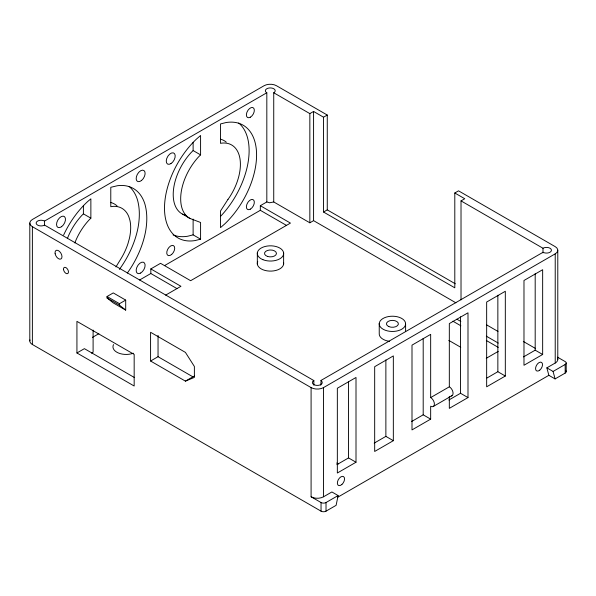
<?xml version="1.0" encoding="UTF-8"?>
<svg xmlns="http://www.w3.org/2000/svg" width="596" height="596" viewBox="0 0 596 596"><rect width="100%" height="100%" fill="white"/><g stroke="black" fill="none" stroke-linecap="round" stroke-linejoin="round"><path stroke-width="0.89" d="M93.103 330.08L93.103 352.251L91.523 353.16M176.982 288.606L150.833 273.512L150.833 268.915L160.533 263.313L190.638 280.701L290.438 223.09L260.325 205.702L266.822 201.955L269.653 202.782L273.735 201.955L309.845 222.8L313.578 220.647L455.91 302.82M193.119 142.258L193.119 150.564L190.914 152.777A42.234 24.384 -60 0 0 182.532 214.135L189.997 218.449L200.584 222.487L200.584 239.175L193.119 234.869L193.119 219.105M257.33 264.155L257.33 252.764M286.475 225.4L260.325 210.306L260.325 205.702M283.621 264.162L283.629 252.779M379.235 323.457L379.235 333.514A13.194 7.621 0 0 0 389.486 341.322M405.6 331.525L405.6 324.209A13.194 7.621 0 0 0 386.387 317.057A13.194 7.621 0 0 0 385.262 330.236A13.194 7.621 0 0 0 405.6 324.209M455.314 283.8L327.264 209.874L327.264 115.043L276.499 85.735A8.798 5.081 0 0 0 264.058 85.735L32.378 219.499A8.798 5.081 0 0 0 32.378 226.681L311.09 387.594L311.09 496.788A8.798 5.081 0 0 0 323.531 496.788L331.89 491.961L338.111 495.559L336.114 505.333L326.019 511.159A3.516 2.034 0 0 1 321.043 511.159L32.378 344.495A8.798 5.081 0 0 1 29.971 339.914M115.937 266.911L121.219 258.314A42.234 24.384 -60 0 0 128.013 243.466L129.392 238.445A42.234 24.384 -60 0 0 129.913 220.304L128.788 216.639A42.234 24.384 -60 0 0 113.18 206.372L110.781 206.708L110.781 187.3L117.397 185.728A65.106 37.593 -60 0 1 144.992 204.383C147.435 213.234 147.167 222.569 145.573 231.553A65.106 37.593 -60 0 1 127.335 273.05M200.584 239.175L195.212 240.538A65.106 37.593 -60 0 1 164.503 207.49A65.106 37.593 -60 0 1 196.278 139.255L200.584 135.493L200.584 154.871L198.379 157.091A42.234 24.384 -60 0 0 189.997 218.449M83.403 205.583L83.403 213.86L82.866 214.359A42.234 24.384 -60 0 0 67.348 238.653M63.623 235.055A65.106 37.593 -60 0 1 87.821 201.403L90.868 198.855L90.868 218.166L90.331 218.665A42.234 24.384 -60 0 0 74.813 242.959M266.822 201.955L266.822 92.76L44.558 221.071A4.924 2.846 0 0 0 37.593 221.086A4.924 2.846 0 0 0 37.615 225.109A4.924 2.846 0 0 0 44.581 225.094L313.854 380.568L313.265 380.941A4.924 2.846 0 0 0 314.159 384.755A4.924 2.846 0 0 0 320.812 384.569A4.924 2.846 0 0 0 321.073 380.732L320.767 385.195M273.735 201.955L273.735 92.76L274.279 92.425A4.924 2.846 0 0 0 273.49 88.61A4.924 2.846 0 0 0 266.837 88.73A4.924 2.846 0 0 0 266.472 92.566L266.822 92.76M309.845 222.8L309.845 113.612L313.578 111.452L323.531 117.203L327.264 115.043M107.034 296.51L113.255 292.912L125.696 300.101L125.696 310.099L113.255 302.91L107.034 297.94L107.034 296.51L119.476 303.692L125.696 300.101M139.568 280.016L150.833 273.512M164.556 265.592L260.325 210.306M92.417 337.403L98.854 333.685M165.651 295.124L180.946 286.296L150.833 268.915M76.929 352.966L134.167 386.014L134.167 354.404L76.929 321.356L76.929 352.966L84.394 348.66L134.376 377.514M323.531 117.203L323.531 212.027L327.264 209.874M150.579 361.02L185.423 381.135L194.378 377.395L194.378 366.473L185.423 352.392L150.579 332.285L150.579 361.02L158.044 356.706L192.888 376.821L194.512 376.143M323.531 212.027L454.8 287.816L454.8 192.992L458.533 190.832L555.219 246.655A8.798 5.081 0 0 1 555.219 253.836L555.219 363.031L546.86 367.851L548.856 375.316L555.077 378.914L565.172 373.089A3.516 2.034 0 0 0 565.731 370.63M461.021 299.907L461.021 200.889L464.753 198.736L454.8 192.992M185.423 381.135L192.888 376.821M320.767 380.568L543.053 252.272A4.924 2.846 0 0 0 550.019 252.235A4.924 2.846 0 0 0 549.959 248.212A4.924 2.846 0 0 0 542.993 248.249L461.021 200.889M311.09 387.594A8.798 5.081 0 0 0 323.531 387.594L555.219 253.836M486.247 358.308L498.249 351.379M430.662 397.584L430.662 334.363L412 345.136L412 429.91L430.662 419.13L430.662 406.204A5.282 3.047 60 0 0 434.395 404.043A5.282 3.047 60 0 0 430.662 397.584L449.324 386.804L449.324 323.591L467.994 312.811L467.994 397.584L449.324 408.357L449.324 396.347M433.307 406.465L451.969 395.684M336.882 464.657L348.541 457.922L356.006 462.235L356.006 377.469L337.343 388.242L337.343 473.008L356.006 462.235M374.206 443.111L385.873 436.376L393.338 440.682L393.338 355.916L374.675 366.689L374.675 451.463L393.338 440.682M411.531 421.558L423.197 414.823L430.662 419.13M448.863 400.005L460.529 393.271L467.994 397.584M486.969 378.006L497.854 371.718L505.319 376.031L505.319 291.265L486.656 302.038L486.656 386.804L505.319 376.031M523.519 356.907L535.186 350.172L542.651 354.478L542.651 269.712L523.981 280.485L523.981 365.259L542.651 354.478M311.09 496.788L321.043 502.532A3.516 2.034 0 0 0 326.019 502.532L338.111 495.559M546.86 367.851L553.081 371.442L565.172 364.469A3.516 2.034 0 0 0 565.172 361.593L557.513 357.168M337.939 497.094L548.856 375.316M193.119 234.869L187.747 236.225A65.106 37.593 -60 0 1 173.056 234.884M182.532 214.135L186.608 215.692M273.735 92.76L309.845 113.612M193.119 150.564L200.584 154.871M523.318 341.456L535.32 348.377M486.738 324.939L497.988 331.443M456.871 319.18L460.85 321.475M486.336 336.189L498.278 343.087M452.885 321.192L460.85 325.788M486.336 340.502L498.278 347.394M448.803 340.383L460.753 347.282M83.403 213.86L90.868 218.166M107.034 297.94L119.476 305.13L125.696 310.099M336.68 463.032L338.282 463.956M553.081 371.442L555.077 378.914M566.2 363.031L566.2 371.651M565.172 364.469L565.172 373.089M557.789 250.245L557.789 359.44M542.993 248.249L542.993 252.875M535.186 273.691L535.186 350.172M497.854 295.243L497.854 371.718M460.529 316.796L460.529 393.271M423.197 338.349L423.197 414.823M385.873 359.895L385.873 436.376M348.541 381.447L348.541 457.922M326.019 502.532L326.019 511.159M323.531 387.594L323.531 496.788M321.043 502.532L321.043 511.159M313.854 380.568L313.854 385.195M313.578 111.452L313.578 220.647M158.044 335.384L158.044 356.706M119.476 303.692L119.476 305.13M44.558 221.071L44.558 225.698M32.378 226.681L32.378 344.495M29.8 223.09L29.8 340.905M449.324 386.804A5.282 3.047 60 0 1 452.93 392.086A5.282 3.047 60 0 1 451.194 395.93M557.625 358.449A8.798 5.081 0 0 1 555.219 363.031M283.629 262.836A13.194 7.621 0 0 1 269.317 271.083A13.194 7.621 0 0 1 257.733 261.517M133.318 353.219A13.194 7.621 0 0 1 118.187 352.899A13.194 7.621 0 0 1 113.531 344.585M110.781 202.521A42.234 24.384 -60 0 1 117.069 205.933M129.19 186.518A65.106 37.593 -60 0 1 137.527 200.07C139.971 208.928 139.702 218.263 138.108 227.247A65.106 37.593 -60 0 1 119.371 269.429M220.617 139.218A42.234 24.384 -60 0 1 226.271 142.139M238.705 123.007A65.106 37.593 -60 0 1 220.49 216.408M227.97 199.407L220.498 210.999L220.498 227.627L224.811 223.865A65.106 37.593 -60 0 0 256.578 155.631A65.106 37.593 -60 0 0 225.869 122.582L220.498 123.946L220.498 143.353L221.228 143.189A42.234 24.384 -60 0 1 229.348 197.485L227.97 199.407M341.888 484.473A5.103 2.943 -60 0 0 343.505 476.569A5.103 2.943 -60 0 0 337.47 481.918A5.103 2.943 -60 0 0 341.888 484.473M539.723 370.168A4.924 2.846 -60 0 0 541.652 362.45A4.924 2.846 -60 0 0 535.737 367.24A4.924 2.846 -60 0 0 539.723 370.168M388.815 326.593A5.982 3.457 0 0 0 398.352 324.254A5.982 3.457 0 0 0 390.082 320.655A5.982 3.457 0 0 0 388.815 326.593M267.485 256.422A5.982 3.457 0 0 0 276.462 253.442A5.982 3.457 0 0 0 267.492 250.439A5.982 3.457 0 0 0 267.485 256.422M262.903 259.67A13.194 7.621 0 0 0 283.621 254.105A13.194 7.621 0 0 0 264.907 246.528A13.194 7.621 0 0 0 262.903 259.67M55.13 253.725A4.924 2.846 60 0 0 60.926 258.984A4.924 2.846 60 0 0 59.466 251.385A4.924 2.846 60 0 0 55.13 253.725M63.519 269.541A3.516 2.034 60 0 0 67.549 273.639A3.516 2.034 60 0 0 66.856 268.327A3.516 2.034 60 0 0 63.519 269.541M170.933 163.617A6.332 3.658 -60 0 0 174.501 153.604A6.332 3.658 -60 0 0 166.746 158.491A6.332 3.658 -60 0 0 170.933 163.617M171.685 254.432A5.632 3.248 -60 0 0 173.592 245.679A5.632 3.248 -60 0 0 166.902 251.46A5.632 3.248 -60 0 0 171.685 254.432M250.357 209.144A5.632 3.248 -60 0 0 253.807 200.256A5.632 3.248 -60 0 0 246.908 204.242A5.632 3.248 -60 0 0 250.357 209.144M250.357 117.196A5.632 3.248 -60 0 0 253.807 108.308A5.632 3.248 -60 0 0 246.908 112.286A5.632 3.248 -60 0 0 250.357 117.196M141.513 180.506A6.332 3.658 -60 0 0 144.008 170.575A6.332 3.658 -60 0 0 136.402 176.714A6.332 3.658 -60 0 0 141.513 180.506M61.604 226.689A6.332 3.658 -60 0 0 64.554 216.698A6.332 3.658 -60 0 0 56.866 222.33A6.332 3.658 -60 0 0 61.604 226.689M140.641 273.057A6.332 3.658 -60 0 0 144.523 263.06A6.332 3.658 -60 0 0 136.76 267.537A6.332 3.658 -60 0 0 140.641 273.057"/></g></svg>
